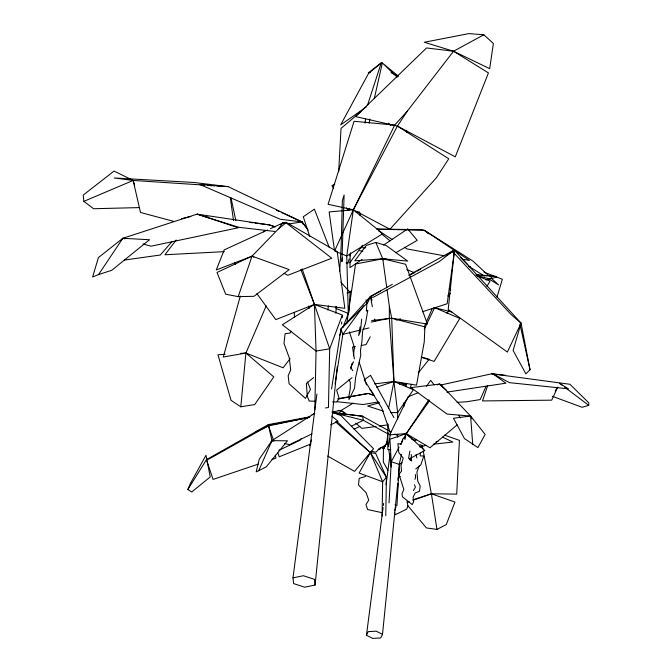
<?xml version="1.0" encoding="UTF-8"?>
<svg xmlns="http://www.w3.org/2000/svg" width="672" height="672" viewBox="0 0 672 672"><rect width="100%" height="100%" fill="white"/><g stroke="black" fill="none" stroke-linecap="round" stroke-linejoin="round"><path stroke-width="1.01" d="M397.656 418.79L397.639 412.608L393.943 381.486L389.298 318.326L389.365 306.34L387.072 289.8M552.266 396.27L582.17 407.291L588.756 405.35L588.781 402.805L569.94 384.283L491.66 373.783L505.277 375.236M382.082 516.088L382.645 481.748L370.289 452.584L336.958 421.562M385.77 515.794L386.4 477.288L375.707 453.499L370.289 452.584L335.429 421.772M350.204 254.066L349.952 267.616L362.015 259.526M314.807 409.718L316.05 351.036L314.429 304.408L302.114 268.775M354.396 346.844L353.447 355.858M403.855 406.82L404.074 402.713M338.671 171.746L341.04 128.377L361.578 111.09M389.038 502.858L391.247 461.773L389.911 439.244L406.274 433.616L429.643 400.588M410.147 460.144L410.256 458.094M339.713 271.127L341.2 245.414L342.334 200.676L344.114 194.956L341.897 261.685L342.409 257.62M397.513 489.737L397.925 483.504M398.126 480.388L398.328 477.271M335.815 313.261L336.328 307.062M240.752 353.354L245.927 353.044L273.781 376.916L254.696 404.578L240.794 406.795L245.927 353.044L266.238 305.785M361.662 319.133L360.452 331.346L358.663 335.513L360.049 326.894M316.907 394.12L292.984 577.861L293.614 583.59L304.66 587.185L315.076 585.06L337.193 366.862M340.788 331.363L340.998 329.272M341.527 324.055L341.737 321.964M342.166 317.789L342.376 315.706M383.099 507.52L366.442 635.242L372.7 638.4L380.73 637.955L382.502 634.343L397.74 483.286M398.16 479.119L399.739 463.495M454.238 252.437L448.199 309.473L507.368 352.069L521.06 323.123L454.222 250.009L408.702 275.285M399.672 384.292L399.899 382.326L404.914 384.854M405.409 386.618L405.754 383.67L403.032 384.796M365.072 123.077L365.585 118.919M387.988 432.844L386.61 444.074L388.441 444.629M327.852 310.036L328.398 305.886M383.368 505.445L383.645 503.37M386.081 484.68L390.146 453.533M454.314 251.882L447.157 303.761L422.318 311.774M346.752 323.644L355.564 264.012L382.763 258.787L407.744 261.097L386.106 245.473L375.85 242.449L366.316 245.364L354.841 260.812L382.763 258.787L405.611 264.272L427.426 324.072L391.717 318.234L371.658 320.527M331.565 388.945L340.948 328.994L370.465 296.52L392.314 284.382M335.076 383.972L342.838 334.362L363.712 305.768M388.34 446.561L390.474 433.264L381.721 407.971L364.241 379.831L370.516 375.312L393.884 417.564M352.204 363.056L350.742 369.029M409.878 451.013L408.61 458.153L411.592 461.017L411.256 454.49M388.567 408.551L393.943 381.486L391.717 318.234L389.365 306.34M369.088 123.094L369.928 119.02M374.27 98.65L382.334 62.975L381.234 62.899L368.348 72.853L370.322 72.458M401.486 454.423L399.202 464.327L396.992 505.411L395.002 504.773M404.905 439.564L406.274 433.616L428.828 399.748M349.112 258.955L348.104 263.021L346.088 262.886M349.868 255.898L350.624 252.848M359.932 215.191L360.436 213.15M348.86 210.294L349.398 208.278M405.854 386.534L406.694 383.502M410.256 388.29L411.373 384.25M240.316 296.1L223.255 357.034L245.927 353.044L283.114 367.794L290.111 358.655M520.212 326.054L513.122 350.482L525.874 373.842L530.023 369.776L521.06 323.123L511.098 314.496L452.97 251.966L454.222 250.009L454.457 250.849M496.969 297.184L502.362 279.258L484.025 272.143M367.433 105.454L381.234 62.899L368.5 73.517L340.67 124.874L366.257 107.033M309.674 445.788L311.59 439.9M414.943 479.346L415.565 477.464L415.38 474.491M487.729 385.417L482.504 400.932L551.704 400.168L557.802 387.038M238.224 296.638L253.966 296.318L289.204 269.598L252.034 256.15L217.022 272.454L225.683 294.21L238.224 296.638L252.034 256.15L278.418 228.892L286.054 222.785L331.783 258.216L287.767 275.293L284.105 273.328M394.682 510.737L396.01 506.974L395.548 505.092M419.236 465.721L416.934 472.114L417.774 481.228L420.16 485.915L419.546 491.173L415.229 492.954L413.095 497.095L413.624 501.833L412.222 504.605L402.452 496.801L401.957 493.861L403.822 489.443L399 474.424L401.528 471.047L401.008 465.385L403.225 458.111L398.756 452.441L397.925 443.621L401.285 444.301L402.721 438.959L405.317 437.22M290.884 331.12L290.128 333.052L285.096 333.724L283.979 343.4L289.279 357.848L290.682 369.936L288.179 375.707L289.086 383.754L305.474 398.395L307.247 395.245L306.323 383.46L313.664 377.572M339.755 335.219L340.906 332.321M342.821 327.499L348.936 312.068L350.146 292.018L351.54 290.489M187.858 489.51L190.142 483.916L205.968 455.28L210.235 476.918L191.738 492.013L187.858 489.51L206.438 459.69L268.296 424.637L309.994 416.766M258.712 470.728L266.288 466.813L287.473 440.815L271.883 440.656L259.249 459.22L256.166 471.853L258.712 470.728L271.883 440.656L314.723 413.196M424.242 326.794L425.494 323.938M426.334 322.031L432.197 308.708L434.616 307.7L451.836 311.993M486.142 386.198L480.211 399.571L466.385 401.806L457.061 402.318M387.215 441.395L383.418 449.56L383.334 462.126L387.92 470.282M270.572 443.444L271.883 440.656L273.848 441.101M424.259 329.188L434.616 307.7L459.799 318.394L434.154 361.368L421.688 357.428M483.848 34.776L453.541 51.232L407.61 110.737L394.682 125.126L353.329 209.815L334.564 251.059L329.146 211.924L353.329 209.815L389.936 229.261L436.296 177.887L448.753 158.777L397.404 126.092L355.538 116.575L426.56 47.947L453.541 51.232L489.695 68.662L493.374 43.478L483.848 34.776L468.896 33.6L424.292 42.26L453.541 51.232L488.435 72.929L455.28 156.836L397.404 126.092L353.329 209.815L346.769 255.99L348.247 313.387L336.034 308.456L335.983 306.365M366.442 635.242L368.206 631.63L376.236 631.176L382.502 634.343M353.598 361.754L350.692 367.198L352.741 370.658M399.008 447.241L391.247 461.773L399.202 464.327L401.948 462.848M400.462 444.52L402.881 439.975M403.855 438.161L406.274 433.616L429.954 447.787L457.162 424.855M370.247 336.781L366.038 344.602L361.2 345.484M555.173 391.079L557.113 387.618M413.339 490.678L415.43 487.133L414.397 484.714M486.923 286.373L490.081 281.098L477.044 275.923M368.113 456.095L371.188 451.214L375.833 452.222L380.797 447.409L384.317 448.165M338.873 414.011L341.099 410.483L353.262 403.066M397.404 126.092L407.61 110.737M98.549 274.562L111.745 270.312L149.512 239.736L122.825 238.291L98.406 257.603L92.618 276.99L98.549 274.562L122.825 238.291L197.081 214.133L269.581 224.935L275.369 226.85M301.274 438.505L300.082 440.219L278.821 450.358M349.818 262.811L362.51 245.246M426.493 386.274L430.668 380.377L434.162 384.863M278.418 228.892L282.677 223.062L286.037 222.247L337.235 251.656L344.845 308.33L314.429 304.408L275.797 319.62L256.914 293.639M366.778 301.56L370.465 296.52L380.503 291.06M176.165 240.022L164.934 254.772L224.347 251.647M418.261 372.96L429.156 359.26L421.126 356.975M121.531 239.896L122.825 238.291L124.849 238.862M171.814 241.819L160.289 255.016L124.312 260.056M263.5 231.89L264.852 230.345M446.83 313.228L448.904 310.876M521.06 323.123L519.952 324.307L530.023 369.776M448.048 296.167L449.627 294.806M448.123 295.352L450.509 293.353M281.064 224.381L282.677 223.062L286.054 222.785M415.792 468.947L420.874 464.797L423.788 456.011L420.277 455.935L420.185 453.046M352.061 377.622L336.638 390.096L339.15 398.53L336.596 402.041L332.531 401.89M454.222 250.009L439.488 261.475L372.994 297.41L370.465 296.52L367.769 302.56L340.948 328.994L342.838 334.362L360.923 329.918M382.712 448.224L385.249 446.468M383.561 245.087L407.694 228.917L417.22 240.349L395.833 252.689M387.055 444.083L378.151 449.526L380.31 448.946M382.091 447.871L385.661 445.712M383.351 259.888L386.022 258.342M312.11 414.758L314.664 413.314M409.718 275.176L415.195 272.194M417.026 271.202L420.672 269.212M446.242 255.318L453.541 251.345M409.282 458.909L424.855 450.534L406.274 433.616L389.642 434.851L408.232 396.74L417.925 392.801M407.736 505.571L426.384 527.932L436.968 529.427L446.309 524.53L454.944 502.06L431.39 493.786L412.868 499.834M334.732 184.254L331.918 185.665L333.589 188.236M351.464 426.191L363.342 420.277L388.139 434.02M311.976 433.868L289.598 444.662L284.676 443.554M330.624 424.864L338.083 421.268L331.876 416.161M404.132 434.036L406.014 433.146M267.582 229.984L224.204 249.892L216.283 269.959L252.034 256.15L253.865 257.132M270.413 228.69L282.677 223.062M255.998 431.584L268.565 425.914L309.078 417.421M354.11 429.097L359.822 426.518M134.686 185.279L133.148 180.44L114.022 171.083L83.219 195.09L83.857 201.356L133.148 180.44L204.624 185.128M495.608 276.578L496.801 277.15L489.359 278.897L476.322 275.285M437.304 384.913L439.244 384.124L441.025 384.493L442.772 387.064M311.069 443.89L279.216 456.809L277.889 452.945M398.446 477.246L400.26 476.557M407.291 502.37L409.214 501.682M413.07 500.312L431.39 493.786L456.7 494.113L459.446 440.378L444.704 435.162M347.038 293.202L349.902 292.202L340.822 282.139M485.89 279.93L491.635 277.948M258.258 464.125L213.066 479.422L206.438 459.69L209.026 458.951L269.43 425.132L268.296 424.637L272.026 441.017M272.017 459.472L275.948 458.136L275.251 455.12M376.69 387.198L393.943 381.486L416.531 385.174L424.259 341.83L424.88 326.827L391.717 318.234M420.067 447.182L426.048 445.217M436.002 441.949L437.993 441.294M396.488 320.107L400.462 318.822M365.534 476.473L359.226 478.363L358.462 484.949L366.139 492.744L368.726 500.153L365.954 504.613L367.634 509.544L382.427 512.753M379.579 402.738L367.651 406.014L383.452 411.18M413.431 440.572L416.472 439.807M181.684 218.702L190.814 216.443M362.93 329.423L368.953 327.936M419.714 446.645L422.671 445.948L419.882 444.57M440.933 384.989L492.517 373.598L509.46 382.654L568.428 388.828L559.541 383.292L562.044 385.182M371.087 322.098L389.298 318.326M292.984 577.861L303.4 575.736L314.454 579.34L315.076 585.06M308.456 417.614L272.588 424.486L268.296 424.637M337.991 399.076L368.432 393.439L374.186 395.237M355.404 346.542L352.498 347.071L354.404 358.949M337.915 398.672L368.432 393.439L369.818 394.111M378.353 401.923L363.132 404.536L337.302 401.738M325.517 407.963L328.44 407.484L329.683 348.81L342.325 315.042L314.429 304.408L300.821 269.548M331.901 411.928L341.099 410.483L345.433 413.238M288.221 224.02L302.064 221.911L306.995 228.497M446.846 392.146L505.94 383.183L492.517 373.598M376.093 426.468L361.897 428.4L355.732 423.091M379.134 426.048L388.256 424.805M374.64 383.897L393.943 381.486L413.398 389.726L397.639 412.608L390.726 412.574M472.735 444.461L470.593 416.044L441.008 384.88L439.244 384.124L411.004 387.626L447.04 414.095L470.593 416.044L485.159 434.44L477.91 447.586L464.444 438.556L453.466 418.244L470.593 416.044L471.954 418.765M433.272 444.217L452.869 442.05L442.579 437.153M225.221 354.304L217.972 354.74L231.017 400.319L240.794 406.795M139.658 207.581L93.593 208.732L83.857 201.356M390.81 449.644L387.853 449.627L387.794 423.889M338.05 410.441L341.099 410.483L345.719 414.464M462.302 259.148L469.459 260.476L424.444 230.362L376.832 229.127L421.411 229.614L424.444 230.362L472.979 261.131L488.746 275.797M360.52 247.666L365.644 247.808M315.244 401.26L309.145 401.041L306.995 395.455L310.481 389.491L307.549 382.049M207.732 185.329L214.889 185.791M216.913 185.917L228.094 186.631L302.064 221.911L308.162 230.076M355.648 211.789L359.68 212.066M475.919 274.924L479.027 275.184M481.102 275.36L487.318 275.881M489.392 276.058L494.575 276.494M476.414 274.714L496.028 276.402M394.682 125.126L354.068 121.271L328.096 204.305L353.329 209.815L382.78 233.696L346.769 255.99L335.496 251.437M359.705 250.816L362.771 251.11M274.73 231.454L238.829 227.304L197.081 214.133L238.224 227.774L151.082 246.187L143.01 243.936M302.551 223.919L302.064 221.911L280.291 219.265L199.962 184.54L228.094 186.631L193.67 182.448L114.248 177.979L133.148 180.44L140.482 212.47L173.645 221.348M206.287 216.888L208.362 217.157M249.866 222.424L252.983 222.818M255.058 223.087L269.581 224.935L274.428 226.766M209.807 185.472L211.831 185.808M444.923 255.931L407.098 248.934L404.494 247.279M370.507 394.439L373.514 395.321M411.802 439.261L415.624 440.672M470.509 266.893L468.586 266.146L484.428 276.066M406.778 269.573L414.506 272.714M332.741 412.297L341.074 415.691L373.573 448.77L354.556 471.383L327.625 456.028M333.094 412.86L332.371 412.541L362.544 416.237L391.012 432.012M276.461 210.26L279.308 211.554M281.207 212.419L302.064 221.911M390.995 72.677L398.16 76.272M394.682 434.045L397.438 435.574M488.821 278.813L498.506 284.878L490.997 277.889M378.412 230.748L392.322 239.568M564.547 387.072L588.756 405.35M407.912 435.481L412.045 438.782M398.261 76.062L382.334 62.975L397.169 77.179M381.335 233.68L390.02 240.878M424.444 230.362L428.442 233.764M439.244 384.124L446.586 390.508M449.324 288.733L450.887 290.111M460.757 257.762L467.88 264.835M388.592 123.194L390.802 125.429M369.978 389.416L373.153 393.548M234.385 262.643L235.603 264.314M346.374 207.883L348.037 210.454M458.665 415.254L460.219 417.934M349.003 379.697L350.33 382.376L350.28 388.483L349.045 395.438L349.003 399.538L354.547 388.214L355.597 377.387L360.738 355.396L360.469 350.389L361.897 342.09L362.594 331.363L365.585 323.098L367.811 310.17L366.341 311.119L366.92 303.248L366.055 299.788M372.078 300.258L370.465 296.52L372.372 306.76M375.85 242.449L382.763 258.787L386.786 287.734M329.322 247.666L314.395 209.177L303.265 216.745L309.75 236.468M268.565 425.914L273.563 440.395M349.398 331.834L354.782 348.541M359.218 362.3L366.509 384.913M394.54 512.467L395.094 514.828L406.694 509.124L407.887 506.243L407.072 501.32M416.069 454.423L416.875 457.934M231.017 197.904L235.813 220.441M422.26 445.83L422.839 448.896M423.226 450.929L431.39 493.786L436.968 529.427M374.657 319.04L375.035 321.09M388.777 449.635L391.264 467.048M230.353 197.938L233.512 220.559M308.616 306.121L308.843 308.062M406.594 130.292L406.829 132.35M294.227 312.304L294.479 317.377M308.851 306.558L308.952 308.624M397.69 434.238L397.698 437.321M370.289 452.584L359.134 473.071L382.645 481.748L386.4 477.288L370.289 452.584M314.429 304.408L282.366 324.744L316.05 351.036L329.683 348.81L314.429 304.408M362.544 416.237L332.371 412.541L363.342 420.277L362.544 416.237"/></g></svg>
